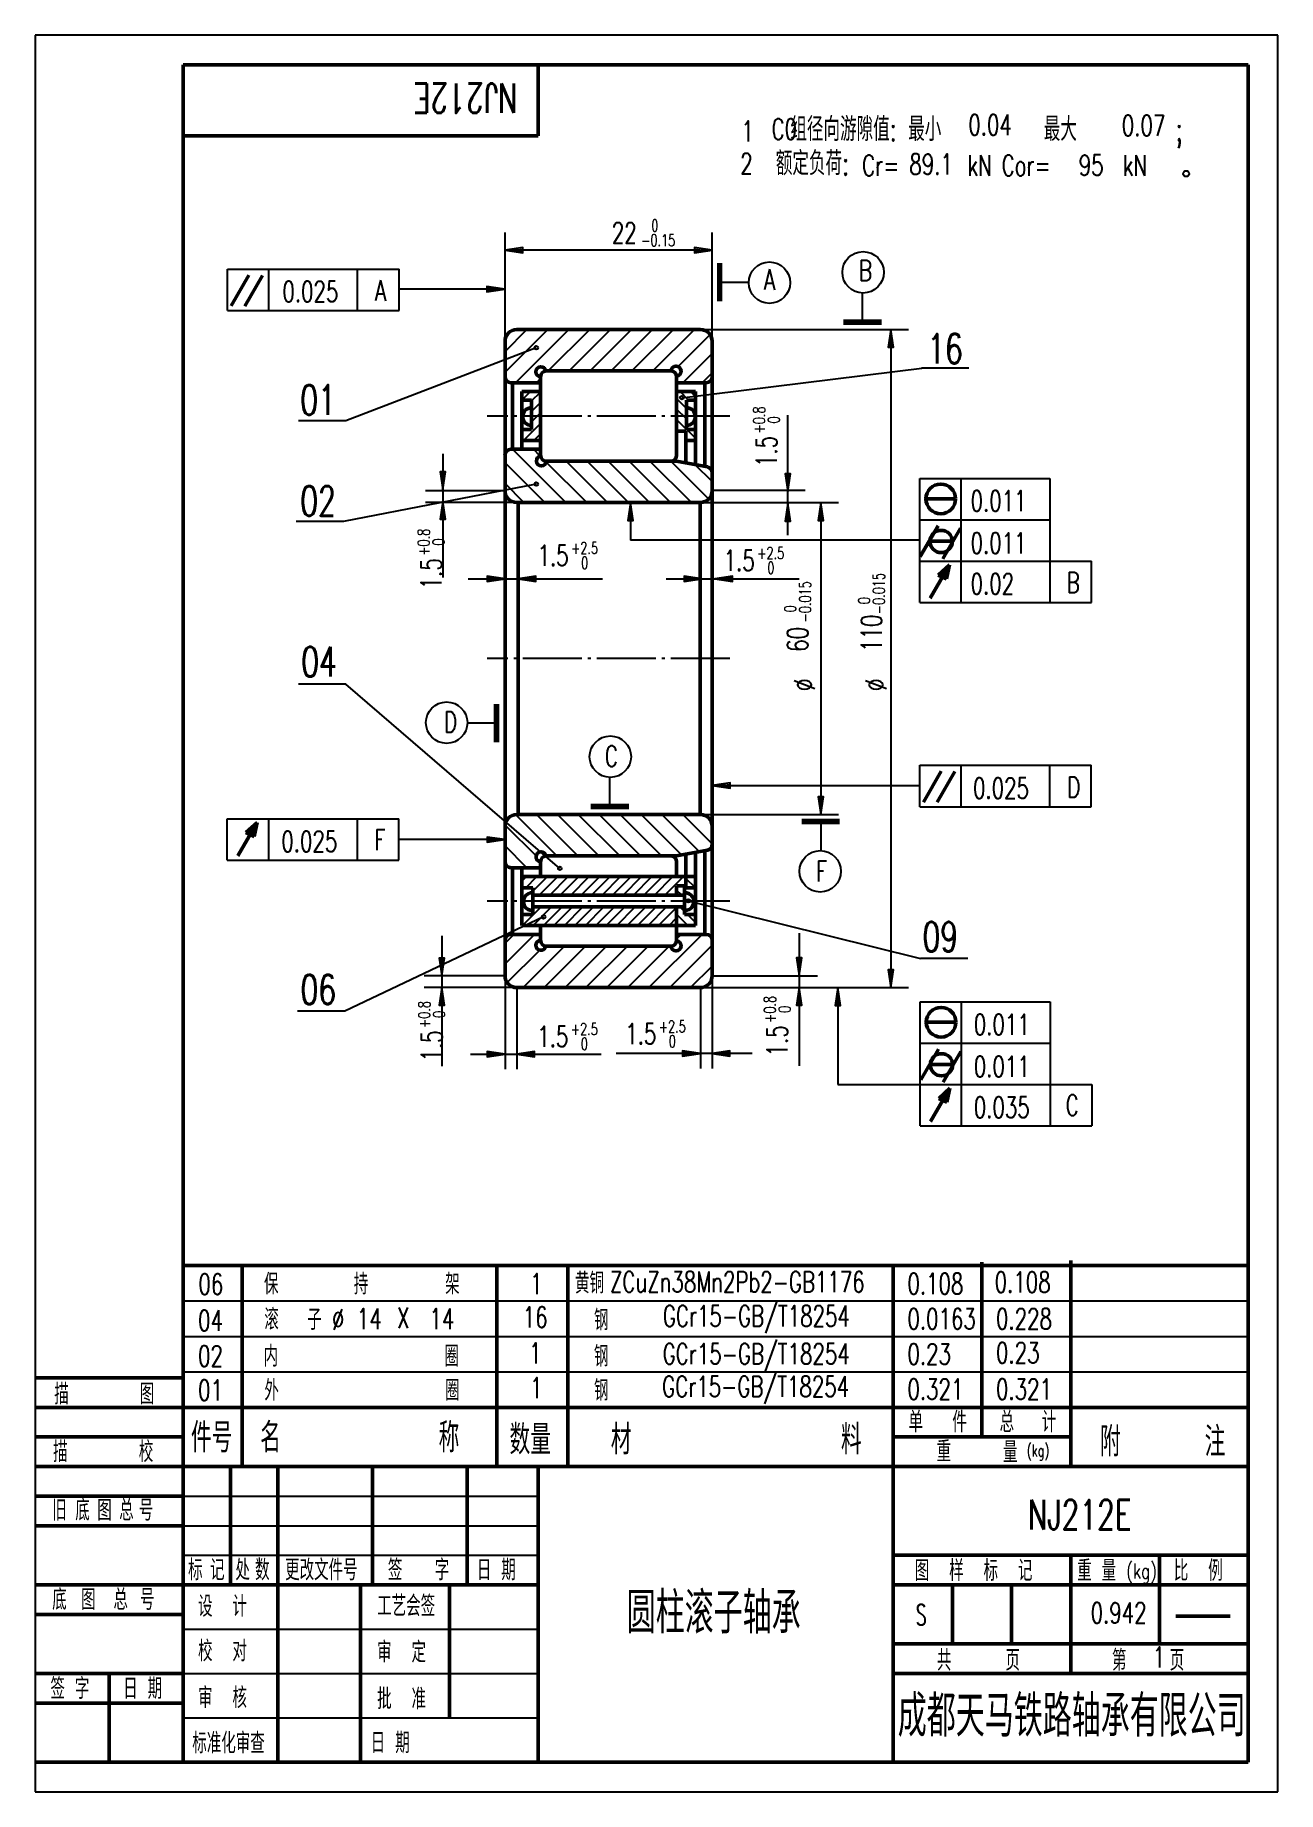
# Model space of a CAD drawing. Extents: x 0 to 210, y 0 to 297.
import ezdxf
from ezdxf.enums import TextEntityAlignment as Align

# ---------------------------------------------------------------- set-up
doc = ezdxf.new("R2010")
doc.units = 0
doc.header["$MEASUREMENT"] = 0
doc.linetypes.add('CENTER', pattern=[12.5, 10, -1, 0.5, -1])
doc.layers.get('0').update_dxf_attribs({"color": 6, "linetype": 'CONTINUOUS'})
doc.layers.get('DEFPOINTS').update_dxf_attribs({"linetype": 'CONTINUOUS'})
doc.layers.add('1', color=2, linetype='CONTINUOUS', lineweight=50)
for name, color, linetype in [('2', 6, 'CONTINUOUS'), ('3', 7, 'CENTER'), ('90', 7, 'CONTINUOUS')]:
    doc.layers.add(name, color=color, linetype=linetype)
doc.styles.add('HZ', font='SIMPLEX', dxfattribs={"width": 0.7, "bigfont": 'HZTXT'})
doc.dimstyles.get("Standard").update_dxf_attribs({"dimtxt": 0.18, "dimasz": 0.18, "dimexe": 0.18, "dimexo": 0.0625, "dimgap": 0.09, "dimtad": 0, "dimtih": 1, "dimtoh": 1, "dimdec": 4, "dimzin": 0, "dimdsep": 46, "dimtxsty": 'Standard', "dimcen": 0.09, "dimadec": 0, "dimazin": 0, "dimtfac": 1, "dimtdec": 4, "dimtofl": 0, "dimtmove": 0, "dimatfit": 3, "dimfxl": 0, "dimtolj": 1, "dimtzin": 0, "dimarcsym": 0})

# ---------------------------------------------------------------- blocks, each defined once
blk = doc.blocks.new('BLK', base_point=(1, 0))
for points in [[(0, 0), (1, 0), (0, 0.15), (0, -0.15), (1, 0)], [(0, 0.07), (0.5, 0), (0, -0.07)]]:
    blk.add_lwpolyline(points)
blk = doc.blocks.new('*D4')
at = {"color": 0, "linetype": 'ByBlock'}
for p, q in [((112.4, 247.24), (147.61, 247.24)), ((144.61, 244.24), (144.61, 138.97)), ((112.42, 135.97), (147.61, 135.97))]:
    blk.add_line(p, q, dxfattribs=at)
at = {"layer": 'DEFPOINTS', "color": 0, "linetype": 'ByBlock'}
for p in [(112.4, 247.24), (112.42, 135.97), (144.61, 135.97)]:
    blk.add_point(p, dxfattribs=at)
at = {"color": 0, "linetype": 'ByBlock', "xscale": 3, "yscale": 3, "zscale": 3}
for p, rotation in [((144.61, 247.24), 90), ((144.61, 135.97), 270)]:
    blk.add_blockref('BLK', p, dxfattribs=dict(at, rotation=rotation))
blk = doc.blocks.new('*D2')
at = {"color": 0, "linetype": 'ByBlock'}
for p, q in [((112.4, 214.97), (135.75, 214.97)), ((132.75, 211.97), (132.75, 165.24)), ((112.4, 162.24), (135.75, 162.24))]:
    blk.add_line(p, q, dxfattribs=at)
at = {"layer": 'DEFPOINTS', "color": 0, "linetype": 'ByBlock'}
for p in [(112.4, 214.97), (112.4, 162.24), (132.75, 162.24)]:
    blk.add_point(p, dxfattribs=at)
at = {"color": 0, "linetype": 'ByBlock', "xscale": 3, "yscale": 3, "zscale": 3}
for p, rotation in [((132.75, 214.97), 90), ((132.75, 162.24), 270)]:
    blk.add_blockref('BLK', p, dxfattribs=dict(at, rotation=rotation))
blk = doc.blocks.new('*D3')
at = {"color": 0, "linetype": 'ByBlock'}
for p, q in [((79.4, 245.24), (79.4, 263.62)), ((114.4, 245.24), (114.4, 263.62)), ((111.4, 260.62), (82.4, 260.62))]:
    blk.add_line(p, q, dxfattribs=at)
at = {"layer": 'DEFPOINTS', "color": 0, "linetype": 'ByBlock'}
for p in [(79.4, 260.62), (79.4, 245.24), (114.4, 245.24)]:
    blk.add_point(p, dxfattribs=at)
at = {"color": 0, "linetype": 'ByBlock', "xscale": 3, "yscale": 3, "zscale": 3, "rotation": 180}
blk.add_blockref('BLK', (79.4, 260.62), dxfattribs=at)
at = {"color": 0, "linetype": 'ByBlock', "xscale": 3, "yscale": 3, "zscale": 3}
blk.add_blockref('BLK', (114.4, 260.62), dxfattribs=at)
blk = doc.blocks.new('ZL', base_point=(176.19, 35.82))
at = {"layer": '2', "style": 'HZ', "width": 0.7}
blk.add_text('重 量', height=3.5, dxfattribs=at).set_placement((176.34, 35.82))

msp = doc.modelspace()

# ---------------------------------------------------------------- linework, layer by layer
msp.add_line((109.27047, 235.70098), (150.28529, 240.73883))
at = {"layer": '1'}
for p, q in [((25, 292), (25, 5)), ((205, 292), (25, 292)), ((85, 280), (85, 292)), ((205, 5), (205, 292)), ((25, 280), (85, 280)), ((115.50856, 252.0402), (115.50856, 258.4402)), ((115.80856, 252.0402), (115.80856, 258.4402)), ((33.13615, 251.21145), (36.13615, 256.4076)), ((35.44561, 251.17109), (38.44561, 256.36725)), ((143.01981, 248.62944), (136.61981, 248.62944)), ((143.01981, 248.32944), (136.61981, 248.32944)), ((82.2306, 236.73661), (82.2306, 226.97443)), ((83.88932, 235.31091), (83.88932, 230.34736)), ((110.06121, 235.31091), (110.06121, 230.34736)), ((111.57758, 236.73661), (111.57758, 224.37218)), ((108.40409, 230.04894), (109.97519, 230.04894)), ((109.97519, 230.04894), (109.97519, 224.67627)), ((108.40409, 224.97443), (113.59054, 223.99017)), ((150.49489, 218.59371), (155.49489, 218.59371)), ((150.64608, 218.59371), (150.64608, 218.59371)), ((149.5826, 208.85806), (152.5826, 214.05421)), ((151.29159, 211.42702), (155.02953, 211.42702)), ((153.36322, 208.44239), (156.36322, 213.63854)), ((151.26157, 201.79399), (154.51157, 207.42316)), ((154.51157, 207.42316), (152.62612, 205.7234)), ((152.62612, 205.7234), (154.00872, 205.06458)), ((153.90364, 206.40498), (153.04797, 205.56499)), ((153.93366, 206.44072), (153.67846, 205.26117)), ((154.51157, 207.42316), (154.00872, 205.06458)), ((77.81161, 183.87354), (77.81161, 177.47354)), ((78.11161, 183.87354), (78.11161, 177.47354)), ((150.12555, 167.34287), (153.12555, 172.53903)), ((152.43501, 167.30252), (155.43501, 172.49867)), ((100.31127, 166.73644), (93.91127, 166.73644)), ((100.31127, 166.43644), (93.91127, 166.43644)), ((34.24431, 158.25185), (37.49431, 163.88101)), ((37.49431, 163.88101), (35.60886, 162.18125)), ((37.49431, 163.88101), (36.99146, 161.52243)), ((129.54931, 164.20577), (135.94931, 164.20577)), ((129.54931, 163.90577), (135.94931, 163.90577)), ((35.60886, 162.18125), (36.99146, 161.52243)), ((36.88638, 162.86283), (36.03071, 162.02285)), ((36.9164, 162.89858), (36.6612, 161.71902)), ((108.40409, 158.23661), (113.59054, 159.22087)), ((109.97519, 153.1621), (109.97519, 158.53476)), ((111.57758, 146.47443), (111.57758, 158.83886)), ((82.2306, 146.47443), (82.2306, 156.23661)), ((84.08305, 148.34658), (84.08305, 152.84115)), ((109.73972, 151.60552), (84.08305, 151.60552)), ((108.40409, 153.1621), (109.97519, 153.1621)), ((109.73969, 148.34647), (109.73973, 152.84105)), ((109.7397, 149.60552), (84.08305, 149.60552)), ((109.73969, 148.34647), (111.57758, 148.34647)), ((150.55666, 130.11796), (155.55666, 130.11796)), ((150.70785, 130.11796), (150.70785, 130.11796)), ((149.64437, 120.38231), (152.64437, 125.57846)), ((153.42498, 119.96664), (156.42498, 125.16279)), ((151.35336, 122.95127), (155.09129, 122.95127)), ((151.32333, 113.31824), (154.57333, 118.94741)), ((154.57333, 118.94741), (152.68789, 117.24765)), ((154.57333, 118.94741), (154.07049, 116.58882)), ((152.68789, 117.24765), (154.07049, 116.58882)), ((153.96541, 117.92923), (153.10974, 117.08924)), ((153.99543, 117.96497), (153.74023, 116.78542)), ((151.32333, 113.31824), (151.32333, 113.31824)), ((160, 89.56413), (160, 60)), ((175, 89.83684), (175, 55)), ((35, 89), (35, 55)), ((78, 89), (78, 55)), ((90, 89), (90, 55)), ((145, 89), (145, 5)), ((0, 70), (25, 70)), ((0, 65), (25, 65)), ((25, 65), (205, 65)), ((0, 60), (25, 60)), ((145, 60), (175, 60)), ((0, 55), (25, 55)), ((25, 55), (205, 55)), ((33, 55), (33, 35)), ((41, 55), (41, 5)), ((57, 55), (57, 35)), ((73, 55), (73, 35)), ((85, 55), (85, 5)), ((0, 50), (25, 50)), ((0, 45), (25, 45)), ((145, 40), (205, 40)), ((175, 40), (175, 20)), ((190, 40), (190, 25)), ((0, 35), (25, 35)), ((25, 35), (85, 35)), ((55, 35), (55, 5)), ((70, 35), (70, 12.5)), ((145, 35), (205, 35)), ((155, 35), (155, 25)), ((165, 35), (165, 25)), ((0, 30), (25, 30)), ((192.75137, 29.70332), (201.9536, 29.70332)), ((145, 25), (205, 25)), ((0, 20), (25, 20)), ((12.5, 20), (12.5, 5)), ((145, 20), (205, 20)), ((0, 15), (25, 15)), ((0, 5), (205, 5))]:
    msp.add_line(p, q, dxfattribs=at)
at = {"layer": '1', "color": 2}
for p, q in [((112.40409, 247.23661), (81.40409, 247.23661)), ((79.40415, 245.25121), (79.40415, 137.97443)), ((114.40415, 245.23661), (114.40415, 137.97449)), ((80.40409, 238.23661), (85.40409, 238.23661)), ((80.65749, 226.97443), (80.65749, 238.23661)), ((85.40409, 239.23661), (85.40409, 225.97443)), ((107.40409, 240.23661), (86.40409, 240.23661)), ((108.40409, 225.97443), (108.40409, 239.23661)), ((113.40409, 238.23661), (108.40409, 238.23661)), ((113.15069, 238.23661), (113.15069, 224.07364)), ((82.2306, 236.73661), (85.40409, 236.73661)), ((82.23827, 235.31091), (83.88932, 235.31091)), ((108.40409, 236.73661), (111.57758, 236.73661)), ((110.06121, 235.31091), (111.58525, 235.31091)), ((82.23827, 230.34736), (83.88932, 230.34736)), ((110.06121, 230.34736), (111.58525, 230.34736)), ((85.40409, 226.97443), (80.39735, 226.97443)), ((82.2306, 228.47443), (85.40409, 228.47443)), ((109.97519, 228.47443), (111.57758, 228.47443)), ((108.40409, 224.97443), (86.40409, 224.97443)), ((112.40409, 217.97443), (81.40409, 217.97443)), ((81.64494, 217.97443), (81.64494, 165.23661)), ((112.40415, 217.97443), (112.40415, 165.23661)), ((112.40409, 165.23661), (81.40409, 165.23661)), ((108.40409, 158.23661), (86.40409, 158.23661)), ((113.15069, 144.97443), (113.15069, 159.1374)), ((85.40409, 156.23661), (80.40993, 156.23661)), ((80.65749, 156.23661), (80.65749, 144.97443)), ((82.2306, 154.73661), (111.57758, 154.73661)), ((85.40409, 154.73661), (85.40409, 157.23661)), ((108.40409, 157.23661), (108.40409, 154.73661)), ((82.23827, 152.84115), (84.08305, 152.84115)), ((108.40409, 153.1621), (108.40409, 151.60552)), ((111.5845, 152.84104), (109.73973, 152.84105)), ((108.40409, 149.60552), (108.40409, 143.86419)), ((82.2306, 146.47443), (111.57758, 146.47443)), ((82.23827, 148.34658), (84.08305, 148.34658)), ((85.40409, 143.97443), (85.40409, 146.47443)), ((80.40409, 144.97443), (85.40409, 144.97443)), ((107.40409, 142.97443), (86.40409, 142.97443)), ((113.40409, 144.97443), (108.40409, 144.97443)), ((112.40409, 135.97443), (81.40409, 135.97443))]:
    msp.add_line(p, q, dxfattribs=at)
at = {"layer": '1'}
for centre, radius in [((153.03296, 218.59371), 2.5), ((153.10051, 211.40021), 1.87837), ((153.09473, 130.11796), 2.5), ((153.16228, 122.92446), 1.87837)]:
    msp.add_circle(centre, radius, dxfattribs=at)
at = {"layer": '1', "color": 2}
for centre, radius, start, end in [((81.40409, 245.23661), 2, 90, 180), ((112.40409, 245.23661), 2, 0, 90), ((80.40409, 239.23661), 1, 180, 270), ((86.40409, 239.23661), 1, 90, 180), ((107.40409, 239.23661), 1, 0, 90), ((113.40409, 239.23661), 1, 270, 0), ((86.40409, 225.97443), 1, 180, 270), ((107.40409, 225.97443), 1, 270, 0), ((81.40409, 219.97443), 2, 180, 270), ((112.40409, 219.97443), 2, 270, 0), ((81.40409, 163.23661), 2, 90, 180), ((112.40409, 163.23661), 2, 0, 90), ((86.40409, 157.23661), 1, 90, 180), ((107.40409, 157.23661), 1, 0, 90), ((80.40409, 143.97443), 1, 90, 180), ((86.40409, 143.97443), 1, 180, 270), ((107.40409, 143.97443), 1, 270, 0), ((113.40409, 143.97443), 1, 0, 90), ((81.40409, 137.97443), 2, 180, 270), ((112.40409, 137.97443), 2, 270, 0)]:
    msp.add_arc(centre, radius, start, end, dxfattribs=at)
at = {"layer": '1'}
for centre, radius, start, end in [((85.44986, 240.08335), 0.84797, 6.1570829, 266.9060508), ((108.30712, 240.18926), 0.84797, 276.1570829, 176.9060508), ((83.88932, 232.51196), 1.5, 90, 270), ((110.06121, 232.51196), 1.5, 270, 90), ((80.39735, 225.97443), 1, 90, 180), ((85.55736, 225.02019), 0.84797, 96.1570829, 356.9060508), ((113.40409, 223.0077), 1, 0, 79.2544537), ((85.49504, 158.07969), 0.84797, 3.0939492, 263.8429171), ((113.40409, 160.20333), 1, 280.7455463, 360), ((80.40993, 157.23661), 1, 180, 270), ((84.00106, 150.51196), 1.5, 86.8666518, 273.1333482), ((109.8217, 150.51186), 1.5, 266.8661957, 93.1328922), ((85.44986, 143.12769), 0.84797, 93.0939492, 353.8429171), ((108.30712, 143.02178), 0.84797, 183.0939492, 83.8429171)]:
    msp.add_arc(centre, radius, start, end, dxfattribs=at)
at = {"layer": '2'}
for p, q in [((0, 297), (0, 0)), ((210, 297), (0, 297)), ((210, 0), (210, 297)), ((32.48829, 250.42047), (32.48829, 257.42047)), ((32.48829, 257.42047), (61.48829, 257.42047)), ((39.48829, 250.42047), (39.48829, 257.42047)), ((54.48829, 250.42047), (54.48829, 257.42047)), ((61.48829, 250.42047), (61.48829, 257.42047)), ((76.47241, 254.04849), (61.48829, 254.04849)), ((115.50856, 255.2402), (120.50856, 255.2402)), ((139.81981, 248.32944), (139.81981, 253.32944)), ((32.48829, 250.42047), (61.48829, 250.42047)), ((79.40409, 243.53121), (83.10949, 247.23661)), ((79.40415, 239.99573), (86.64502, 247.23661)), ((81.18056, 238.23661), (90.18056, 247.23661)), ((86.71609, 240.23661), (93.71609, 247.23661)), ((90.25162, 240.23661), (97.25162, 247.23661)), ((93.78716, 240.23661), (100.78716, 247.23661)), ((97.32269, 240.23661), (104.32269, 247.23661)), ((100.85822, 240.23661), (107.85822, 247.23661)), ((104.39376, 240.23661), (111.39376, 247.23661)), ((84.6815, 244.14738), (52.48122, 231.79781)), ((108.65519, 240.9625), (114.05631, 246.36363)), ((109.46483, 238.23661), (114.40409, 243.17588)), ((149.75761, 240.73883), (157.75761, 240.73883)), ((84.71609, 238.23661), (85.40409, 238.92461)), ((112.78357, 238.26832), (114.40415, 239.8848)), ((82.2306, 235.25856), (83.70865, 236.73661)), ((83.88932, 235.14951), (85.40409, 236.66428)), ((83.88932, 233.38174), (85.40409, 234.89652)), ((110.06121, 233.88558), (108.40409, 235.5427)), ((110.40365, 235.31091), (108.97795, 236.73661)), ((111.57758, 235.90474), (110.74571, 236.73661)), ((52.48122, 231.79781), (44.48122, 231.79781)), ((83.88932, 231.61397), (85.40409, 233.12875)), ((110.06121, 232.11781), (108.40409, 233.77493)), ((111.57758, 228.83367), (108.40409, 232.00716)), ((82.2306, 229.95526), (82.62271, 230.34736)), ((82.51754, 228.47443), (85.40409, 231.36098)), ((84.2853, 228.47443), (85.40409, 229.59322)), ((89.67671, 217.97443), (80.67671, 226.97443)), ((85.34542, 225.84125), (84.21225, 226.97443)), ((86.14118, 217.97443), (79.40415, 224.71146)), ((93.21225, 217.97443), (86.37842, 224.80826)), ((96.74778, 217.97443), (89.74778, 224.97443)), ((100.28331, 217.97443), (93.28331, 224.97443)), ((103.81885, 217.97443), (96.81885, 224.97443)), ((107.35438, 217.97443), (100.35438, 224.97443)), ((110.88992, 217.97443), (103.88992, 224.97443)), ((113.82894, 218.57093), (107.56108, 224.83879)), ((114.40409, 221.53132), (111.55987, 224.37554)), ((84.6815, 221.09579), (52.09091, 214.75122)), ((82.60564, 217.97443), (79.40409, 221.17598)), ((149.49017, 222.06124), (171.49017, 222.06124)), ((149.49017, 201.06124), (149.49017, 222.06124)), ((156.49017, 201.06124), (156.49017, 222.06124)), ((171.49017, 222.06124), (171.49017, 201.06124)), ((52.09091, 214.75122), (44.09091, 214.75122)), ((100.60901, 215.16478), (100.60901, 211.60574)), ((149.49017, 215.06124), (171.49017, 215.06124)), ((149.49017, 211.60574), (100.60901, 211.60574)), ((149.49017, 208.06124), (178.49017, 208.06124)), ((178.49017, 201.06124), (178.49017, 208.06124)), ((149.49017, 201.06124), (178.49017, 201.06124)), ((52.48122, 187.26069), (44.48122, 187.26069)), ((88.65802, 156.13334), (52.48122, 187.26069)), ((78.11161, 180.67354), (73.11161, 180.67354)), ((149.47769, 173.55189), (178.47769, 173.55189)), ((149.47769, 166.55189), (149.47769, 173.55189)), ((156.47769, 166.55189), (156.47769, 173.55189)), ((171.47769, 166.55189), (171.47769, 173.55189)), ((178.47769, 166.55189), (178.47769, 173.55189)), ((97.11127, 166.43644), (97.11127, 171.43644)), ((117.43638, 170.11807), (149.47769, 170.11807)), ((149.47769, 166.55189), (178.47769, 166.55189)), ((32.47291, 157.51909), (32.47291, 164.51909)), ((32.47291, 164.51909), (61.47291, 164.51909)), ((39.47291, 157.51909), (39.47291, 164.51909)), ((54.47291, 157.51909), (54.47291, 164.51909)), ((61.47291, 157.51909), (61.47291, 164.51909)), ((88.1797, 158.23661), (81.19107, 165.22523)), ((91.71523, 158.23661), (84.71523, 165.23661)), ((95.25076, 158.23661), (88.25076, 165.23661)), ((98.7863, 158.23661), (91.7863, 165.23661)), ((102.32183, 158.23661), (95.32183, 165.23661)), ((105.85737, 158.23661), (98.85737, 165.23661)), ((109.23518, 158.39433), (102.3929, 165.23661)), ((112.20678, 158.95827), (105.92843, 165.23661)), ((114.40415, 160.29643), (109.46397, 165.23661)), ((132.74931, 164.20577), (132.74931, 159.20577)), ((76.54747, 160.98288), (61.48829, 160.98288)), ((84.65905, 158.22172), (79.66191, 163.21886)), ((32.47291, 157.51909), (61.47291, 157.51909)), ((83.10863, 156.23661), (79.40415, 159.94109)), ((82.2306, 153.94128), (83.02593, 154.73661)), ((82.89824, 152.84115), (84.7937, 154.73661)), ((84.08305, 152.2582), (86.56146, 154.73661)), ((85.19814, 151.60552), (88.32923, 154.73661)), ((86.96591, 151.60552), (90.097, 154.73661)), ((88.73367, 151.60552), (91.86477, 154.73661)), ((90.50144, 151.60552), (93.63253, 154.73661)), ((92.26921, 151.60552), (95.4003, 154.73661)), ((94.03697, 151.60552), (97.16807, 154.73661)), ((95.80474, 151.60552), (98.93583, 154.73661)), ((97.57251, 151.60552), (100.7036, 154.73661)), ((99.34028, 151.60552), (102.47137, 154.73661)), ((101.10804, 151.60552), (104.23913, 154.73661)), ((102.87581, 151.60552), (106.0069, 154.73661)), ((104.64358, 151.60552), (107.77467, 154.73661)), ((106.41134, 151.60552), (109.54244, 154.73661)), ((109.25622, 151.60552), (108.40409, 152.45765)), ((109.78846, 152.84105), (109.46741, 153.1621)), ((111.57758, 152.81969), (109.97519, 154.42209)), ((82.37035, 146.47443), (85.50144, 149.60552)), ((84.13812, 146.47443), (87.26921, 149.60552)), ((85.90588, 146.47443), (89.03697, 149.60552)), ((87.67365, 146.47443), (90.80474, 149.60552)), ((89.44142, 146.47443), (92.57251, 149.60552)), ((91.20918, 146.47443), (94.34028, 149.60552)), ((92.97695, 146.47443), (96.10804, 149.60552)), ((94.74472, 146.47443), (97.87581, 149.60552)), ((96.51248, 146.47443), (99.64358, 149.60552)), ((98.28025, 146.47443), (101.41134, 149.60552)), ((100.04802, 146.47443), (103.17911, 149.60552)), ((101.81579, 146.47443), (104.94688, 149.60552)), ((103.58355, 146.47443), (106.71464, 149.60552)), ((105.35132, 146.47443), (108.40409, 149.5272)), ((111.57758, 146.98086), (108.95292, 149.60552)), ((110.36773, 150.63211), (149.60749, 140.88401)), ((85.92748, 147.92476), (52.34611, 131.96586)), ((82.2306, 148.10245), (82.47473, 148.34658)), ((107.11909, 146.47443), (108.40409, 147.75943)), ((110.31625, 146.47443), (108.40409, 148.38658)), ((79.40415, 143.50822), (80.87035, 144.97443)), ((79.40415, 139.97269), (84.40588, 144.97443)), ((82.47695, 135.97443), (89.47695, 142.97443)), ((86.01248, 135.97443), (93.01248, 142.97443)), ((89.54802, 135.97443), (96.54802, 142.97443)), ((93.08355, 135.97443), (100.08355, 142.97443)), ((96.61909, 135.97443), (103.61909, 142.97443)), ((100.15462, 135.97443), (107.15462, 142.97443)), ((103.69015, 135.97443), (112.69015, 144.97443)), ((107.22569, 135.97443), (114.40415, 143.15288)), ((108.40409, 144.2239), (109.15462, 144.97443)), ((79.77759, 136.8106), (85.26672, 142.29973)), ((110.76122, 135.97443), (114.40415, 139.61735)), ((157.60749, 140.88401), (149.60749, 140.88401)), ((114.40415, 137.97449), (132.20883, 137.96962)), ((135.62501, 135.96236), (135.62501, 119.58549)), ((135.62501, 135.96236), (135.62501, 135.96236)), ((52.34611, 131.96586), (44.34611, 131.96586)), ((149.55194, 133.58549), (171.55194, 133.58549)), ((149.55194, 112.58549), (149.55194, 133.58549)), ((156.55194, 112.58549), (156.55194, 133.58549)), ((171.55194, 133.58549), (171.55194, 112.58549)), ((149.55194, 126.58549), (171.55194, 126.58549)), ((135.62501, 119.58549), (178.55194, 119.58549)), ((178.55194, 119.58549), (178.55194, 112.58549)), ((149.55194, 112.58549), (178.55194, 112.58549)), ((25, 83), (205, 83)), ((25, 77), (205, 77)), ((25, 71), (205, 71)), ((25, 50), (85, 50)), ((25, 45), (85, 45)), ((25, 40), (85, 40)), ((25, 27.5), (85, 27.5)), ((25, 20), (85, 20)), ((25, 12.5), (85, 12.5)), ((0, 0), (210, 0))]:
    msp.add_line(p, q, dxfattribs=at)
at = {"layer": '2', "linetype": 'ByBlock'}
for p, q in [((127.22074, 212.4636), (127.22074, 232.7546)), ((68.87409, 226.18932), (68.87409, 205.27904)), ((79.40415, 219.97443), (65.97681, 219.97443)), ((114.44988, 220.05922), (130.11801, 220.05922)), ((81.64494, 217.97443), (65.97681, 217.97443)), ((73.18247, 205.06894), (95.85027, 205.06894)), ((106.65876, 205.06894), (129.10139, 205.06894)), ((68.73809, 144.72525), (68.73809, 122.68903)), ((129.08334, 145.17205), (129.08334, 122.76625)), ((79.40415, 137.97443), (65.73809, 137.97443)), ((79.40415, 137.97443), (79.40415, 122.18861)), ((114.41734, 137.97448), (114.41734, 122.29488)), ((81.40409, 135.97443), (65.73809, 135.97443)), ((81.40409, 135.97443), (81.40409, 122.18861)), ((112.41739, 135.97447), (112.41739, 122.29488)), ((121.17516, 124.8284), (98.17711, 124.8284)), ((73.55777, 124.72213), (95.65223, 124.72213))]:
    msp.add_line(p, q, dxfattribs=at)
at = {"layer": '2', "lineweight": 50}
msp.add_line((25, 89), (205, 89), dxfattribs=at)
at = {"layer": '2'}
for centre, radius in [((194.50565, 273.57359), 0.5), ((124.08297, 255.15013), 3.5), ((139.90988, 256.90385), 3.5), ((84.6815, 244.14738), 0.3), ((109.27047, 235.70098), 0.3), ((84.6815, 221.09579), 0.3), ((69.5372, 180.76361), 3.5), ((97.20134, 175.01084), 3.5), ((132.65924, 155.63136), 3.5), ((88.65802, 156.13334), 0.3), ((110.36773, 150.63211), 0.3), ((85.92748, 147.92476), 0.3)]:
    msp.add_circle(centre, radius, dxfattribs=at)
at = {"layer": '3'}
for p, q in [((117.40409, 232.60552), (76.40409, 232.60552)), ((117.40415, 191.60552), (76.40415, 191.60552)), ((117.40409, 150.60552), (76.40409, 150.60552))]:
    msp.add_line(p, q, dxfattribs=at)

# ---------------------------------------------------------------- block references
at = {"layer": '2', "xscale": 3, "yscale": 3, "zscale": 3}
for p in [(79.35438, 254.04849), (79.39735, 160.98288)]:
    msp.add_blockref('BLK', p, dxfattribs=at)
at = {"layer": '2', "linetype": 'ByBlock', "xscale": 3, "yscale": 3, "zscale": 3}
for p, rotation in [((68.87409, 220.18889), 270), ((127.22074, 219.84475), 270), ((68.87409, 218.18889), 90), ((127.22074, 217.84475), 90), ((81.60564, 205.06894), 180), ((114.85676, 205.06894), 180), ((68.73809, 137.97443), 270), ((129.08334, 137.98393), 270), ((68.73809, 135.97443), 90), ((129.08334, 135.98393), 90), ((81.40409, 124.72213), 180), ((114.41734, 124.8284), 180)]:
    msp.add_blockref('BLK', p, dxfattribs=dict(at, rotation=rotation))
at = {"layer": '2', "xscale": 3, "yscale": 3, "zscale": 3}
for p, rotation in [((100.60901, 217.93244), 90), ((114.43487, 170.11807), 180), ((135.62501, 135.96236), 90)]:
    msp.add_blockref('BLK', p, dxfattribs=dict(at, rotation=rotation))
at = {"layer": '2', "linetype": 'ByBlock', "xscale": 3, "yscale": 3, "zscale": 3}
for p in [(79.40409, 205.06894), (112.65521, 205.06894), (79.40415, 124.72213), (112.41739, 124.8284)]:
    msp.add_blockref('BLK', p, dxfattribs=at)
at = {"layer": '2'}
msp.add_blockref('ZL', (175.93817, 35.65471), dxfattribs=at)

# ---------------------------------------------------------------- texts
at = {"layer": '2', "style": 'HZ'}
for s, height, width, p in [('1', 3.5, 0.7, (119.32768, 278.99519)), ('  组径向游隙值: 最小        最大        ;', 4, 0.7, (123.77114, 279.10335)), ('2', 3.5, 0.7, (119.15589, 273.52543)), ('额定负荷:', 4, 0.7, (125.16215, 273.31839)), ('Cr=      kN Cor=      kN', 3.5, 0.7, (139.74573, 273.22832)), ('B', 3.5, 0.7, (139.18931, 255.46038)), ('A', 3.5, 0.7, (57.40786, 252.10044)), ('16', 5, 0.7, (150.7634, 241.48946)), ('01', 5, 0.7, (44.81019, 232.83439)), ('02', 5, 0.7, (44.81019, 215.75206)), ('B', 3.5, 0.7, (174.28965, 202.70547)), ('04', 5, 0.7, (44.97532, 188.56535)), ('D', 3.5, 0.7, (69.06782, 179.12336)), ('C', 3.5, 0.7, (96.2706, 173.33504)), ('D', 3.5, 0.7, (174.39726, 168.12463)), ('F', 3.5, 0.7, (57.31743, 159.21694)), ('F', 3.5, 0.7, (131.93868, 153.8936)), ('09', 5, 0.7, (149.95148, 142.06356)), ('06', 5, 0.7, (44.84021, 133.14542)), ('C', 3.5, 0.7, (174.14125, 114.32491)), ('06', 3.5, 0.7, (27.59167, 84.1058)), ('保', 3.5, 0.7, (38.67037, 84.0952)), ('持', 3.5, 0.7, (53.83228, 84.0952)), ('架', 3.5, 0.7, (69.29442, 84.0952)), ('1', 3.5, 0.7, (83.61729, 84.15711)), ('黄铜', 3.5, 0.7, (91.23297, 84.27178)), ('ZCuZn38Mn2Pb2-GB1176', 3.5, 0.7, (97.12444, 84.46431)), ('04', 3.5, 0.7, (27.53162, 77.93995)), ('滚', 3.5, 0.7, (38.7154, 78.13654)), ('子', 3.5, 0.7, (45.96881, 78.09486)), ('%%c', 3.5, 0.7, (50.16639, 78.10157)), ('X', 3.5, 0.7, (61.15246, 78.36975)), ('钢', 3.5, 0.7, (94.43917, 78.01144)), ('02', 3.5, 0.7, (27.53162, 71.93495)), ('内', 3.5, 0.7, (38.59531, 71.8992)), ('圈', 3.5, 0.7, (69.15931, 71.8992)), ('1', 3.5, 0.7, (83.4773, 72.41252)), ('钢', 3.5, 0.7, (94.43917, 71.8992)), ('描', 3.5, 0.7, (3.22753, 65.50101)), ('图', 3.5, 0.7, (17.66888, 65.50101)), ('01', 3.5, 0.7, (27.53162, 66.16228)), ('外', 3.5, 0.7, (38.74543, 66.12653)), ('圈', 3.5, 0.7, (69.27941, 66.12653)), ('1', 3.5, 0.7, (83.61729, 66.54023)), ('钢', 3.5, 0.7, (94.43917, 66.12653)), ('件号', 5, 0.7, (26.33068, 57.38711)), ('名', 5, 0.7, (38.02486, 57.38711)), ('称', 5, 0.7, (68.18355, 57.38711)), ('数量', 5, 0.7, (80.16295, 57.04754)), ('材', 5, 0.7, (97.27639, 57.04754)), ('料', 5, 0.7, (136.17194, 57.04754)), ('单', 3.5, 0.7, (147.5809, 60.7828)), ('件', 3.5, 0.7, (154.99672, 60.7828)), ('总', 3.5, 0.7, (162.983, 60.7828)), ('计', 3.5, 0.7, (170.1136, 60.7828)), ('描', 3.5, 0.7, (3.03238, 55.74288)), ('校', 3.5, 0.7, (17.51876, 55.74288)), ('重', 3.5, 0.7, (152.32463, 55.7965)), ('量', 3.5, 0.7, (163.55344, 55.68926)), ('附', 5, 0.7, (179.94632, 56.70797)), ('注', 5, 0.7, (197.63021, 56.70797)), ('(kg)', 2, 0.7, (167.54658, 56.70797)), ('旧', 3.5, 0.7, (2.88226, 45.85964)), ('底', 3.5, 0.7, (6.78533, 45.85964)), ('图', 3.5, 0.7, (10.49324, 45.85964)), ('总', 3.5, 0.7, (14.20115, 45.85964)), ('号', 3.5, 0.7, (17.51876, 45.85964)), ('标', 3.5, 0.7, (25.8503, 35.76194)), ('记', 3.5, 0.7, (29.55821, 35.76194)), ('处', 3.5, 0.7, (33.85158, 35.76194)), ('数', 3.5, 0.7, (37.16919, 35.76194)), ('更改文件号', 3.5, 0.7, (42.24318, 35.76194)), ('签   字', 3.5, 0.7, (59.61182, 35.76194)), ('日 期', 3.5, 0.7, (74.63862, 35.76194)), ('图  样  标  记', 3.5, 0.7, (148.64674, 35.65471)), ('比  例', 3.5, 0.7, (192.42112, 35.65471)), ('底', 3.5, 0.7, (2.88226, 30.75777)), ('图', 3.5, 0.7, (7.7611, 30.75777)), ('总', 3.5, 0.7, (13.22539, 30.75777)), ('号', 3.5, 0.7, (17.71391, 30.75777)), ('设  计', 3.5, 0.7, (27.53162, 29.61396)), ('工艺会签', 3.5, 0.7, (57.79539, 29.68545)), ('圆柱滚子轴承', 7, 0.7, (99.96351, 26.77231)), ('S', 3.5, 0.6, (148.84189, 28.20207)), ('校  对', 3.5, 0.7, (27.53162, 22.05409)), ('审  定', 3.5, 0.7, (57.79539, 21.87537)), ('共     页', 3.5, 0.7, (152.38467, 20.49923)), ('第    页', 3.5, 0.7, (181.97291, 20.49923)), ('1', 3.5, 0.7, (188.84928, 20.99808)), ('签 字', 3.5, 0.7, (2.58203, 15.70952)), ('日 期', 3.5, 0.7, (14.87668, 15.70952)), ('审  核', 3.5, 0.7, (27.53162, 14.15465)), ('批  准', 3.5, 0.7, (57.79539, 13.97593)), ('标准化审查', 3.5, 0.7, (26.55586, 6.48755)), ('日 期', 3.5, 0.7, (56.71454, 6.54117))]:
    msp.add_text(s, height=height, dxfattribs=dict(at, width=width)).set_placement(p)
at = {"layer": '2', "style": 'HZ', "width": 0.7}
msp.add_text('A', height=3.5, dxfattribs=at).set_placement((124.10246, 253.92339), align=Align.CENTER)
for p in [(131.75847, 186.10151), (143.84297, 186.10151)]:
    msp.add_text('%%c', height=3.5, rotation=90, dxfattribs=at).set_placement(p)
at = {"layer": '2', "style": 'HZ', "width": 0.761019}
msp.add_text('(kg)', height=2.5, dxfattribs=at).set_placement((184.3748, 36.08364), (189.53885, 36.08364), align=Align.FIT)
at = {"layer": '90', "style": 'HZ', "width": 0.7}
for s, height, rotation, p in [('NJ212E', 5, 180, (81.4827, 288.84054)), ('+0.8', 2, 90, (123.33041, 229.65511)), ('0', 2, 90, (125.83041, 231.35511)), ('1.5', 3.5, 90, (125.33041, 223.98844)), ('+0.8', 2, 90, (66.65384, 208.99264)), ('0', 2, 90, (69.15384, 210.69264)), ('1.5', 3.5, 90, (68.65384, 203.32597)), ('-0.015', 2, 90, (143.57789, 199.11016)), ('-0.015', 2, 90, (131.1031, 197.71016)), ('0', 2, 90, (128.6031, 199.41016)), ('0', 2, 90, (141.07789, 200.81016)), ('60', 3.5, 90, (130.6031, 192.7435)), ('110', 3.5, 90, (143.07789, 192.7435)), ('+0.8', 2, 90, (125.15644, 130.0065)), ('+0.8', 2, 90, (66.75587, 129.14557)), ('0', 2, 90, (69.25587, 130.84557)), ('0', 2, 90, (127.65644, 131.7065)), ('1.5', 3.5, 90, (68.75587, 123.4789)), ('1.5', 3.5, 90, (127.15644, 124.33984))]:
    msp.add_text(s, height=height, rotation=rotation, dxfattribs=at).set_placement(p)
for s, height, p in [('C0', 3.5, (124.4362, 279.37307)), ('0.04', 3.5, (157.70318, 280.07328)), ('0.07', 3.5, (183.62939, 279.98671)), ('89.1', 3.5, (147.73013, 273.44926)), ('95', 3.5, (176.35525, 273.26278)), ('22', 3.5, (97.45104, 261.81317)), ('0', 2, (104.11771, 263.81317)), ('-0.15', 2, (102.41771, 261.31317)), ('0.025', 3.5, (41.78619, 251.88956)), ('0.011', 3.5, (158.07445, 216.49668)), ('+2.5', 2, (90.56107, 209.29736)), ('0.011', 3.5, (158.07445, 209.38361)), ('1.5', 3.5, (84.89441, 207.29736)), ('0', 2, (92.26107, 206.79736)), ('1.5', 3.5, (116.35744, 206.43642)), ('+2.5', 2, (122.02411, 208.43642)), ('0', 2, (123.72411, 205.93642)), ('0.02', 3.5, (158.07445, 202.49388)), ('0.025', 3.5, (158.4947, 167.92447)), ('0.025', 3.5, (41.61037, 158.94528)), ('0.011', 3.5, (158.6207, 127.9835)), ('1.5', 3.5, (84.84727, 125.96051)), ('+2.5', 2, (90.51394, 127.96051)), ('1.5', 3.5, (99.71679, 126.39098)), ('+2.5', 2, (105.38345, 128.39098)), ('0', 2, (107.08345, 125.89098)), ('0', 2, (92.21394, 125.46051)), ('0.011', 3.5, (158.6207, 120.87043)), ('0.035', 3.5, (158.6207, 113.9807)), ('0.108', 3.5, (147.40656, 84.16701)), ('0.108', 3.5, (162.15088, 84.43972)), ('14', 3.5, (54.35974, 78.23435)), ('14', 3.5, (66.63467, 78.23435)), ('GCr15-GB/T18254', 3.5, (106.0685, 78.69938)), ('0.0163', 3.5, (147.40656, 78.21705)), ('0.228', 3.5, (162.38058, 78.23333)), ('GCr15-GB/T18254', 3.5, (106.04506, 72.30119)), ('0.23', 3.5, (147.40656, 72.27282)), ('0.23', 3.5, (162.38058, 72.49641)), ('GCr15-GB/T18254', 3.5, (105.95115, 66.78203)), ('0.321', 3.5, (147.40656, 66.32859)), ('0.321', 3.5, (162.38058, 66.33056)), ('NJ212E', 5, (167.75662, 44.36684)), ('0.942', 3.5, (178.36741, 28.51435)), ('成都天马铁路轴承有限公司', 7, (145.77055, 9.33673))]:
    msp.add_text(s, height=height, dxfattribs=at).set_placement(p)
msp.add_text('16', height=3.5, dxfattribs=at).set_placement((84.50343, 78.49484), align=Align.CENTER)

# ---------------------------------------------------------------- dimensions: what is measured, and where the dimension line sits
at = {"layer": '2'}
dim = msp.add_linear_dim(base=(79.40415, 260.62201), p1=(114.40409, 245.23661), p2=(79.40415, 245.23661), text=' ', dimstyle='Standard', dxfattribs=at)
dim.commit()
dim.dimension.update_dxf_attribs({"geometry": '*D3', "text_midpoint": (96.90412, 264.12201)})
dim = msp.add_linear_dim(base=(144.60857, 135.97447), p1=(112.40409, 247.23661), p2=(112.41739, 135.97447), angle=90, text='  ', dimstyle='Standard', dxfattribs=at)
dim.commit()
dim.dimension.update_dxf_attribs({"geometry": '*D4', "text_midpoint": (141.10857, 191.60554)})
dim = msp.add_linear_dim(base=(132.74925, 165.23661), p1=(112.40415, 217.97443), p2=(112.40415, 165.23661), angle=90, text=' ', dimstyle='Standard', dxfattribs=at)
dim.commit()
dim.dimension.update_dxf_attribs({"geometry": '*D2', "text_midpoint": (129.24925, 191.60552), "insert": (0, 3)})

doc.saveas('drawing.dxf')
